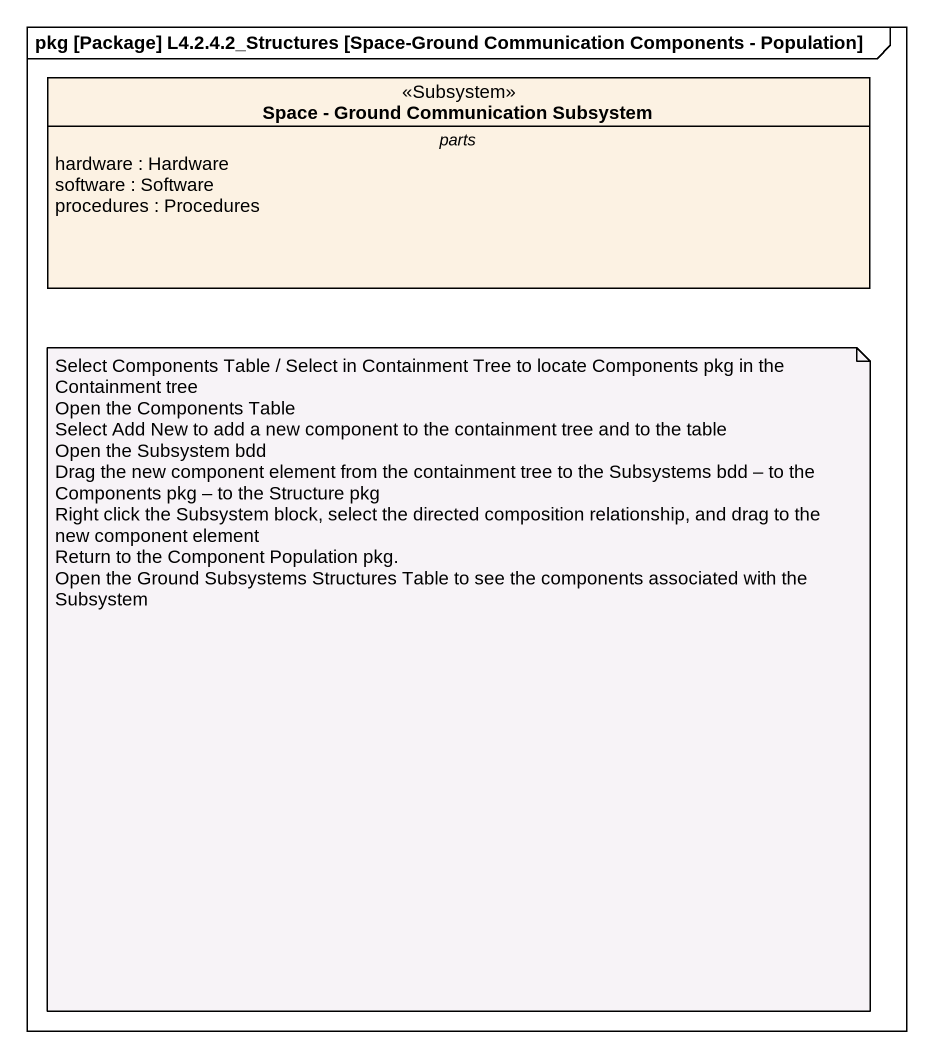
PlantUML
@startuml
mainframe pkg [Package] L4.2.4.2_Structures [Space-Ground Communication Components - Population]
hide circle
hide empty members
class "Space - Ground Communication Subsystem" as Space_Ground_Communication <<Subsystem>> {
  -- parts --
  hardware : Hardware
  software : Software
  procedures : Procedures
}
note as N1
  Select Components Table / Select in Containment Tree to locate Components pkg in the Containment tree
  Open the Components Table
  Select Add New to add a new component to the containment tree and to the table
  Open the Subsystem bdd
  Drag the new component element from the containment tree to the Subsystems bdd – to the Components pkg – to the Structure pkg
  Right click the Subsystem block, select the directed composition relationship, and drag to the new component element
  Return to the Component Population pkg.
  Open the Ground Subsystems Structures Table to see the components associated with the Subsystem
end note
@enduml
